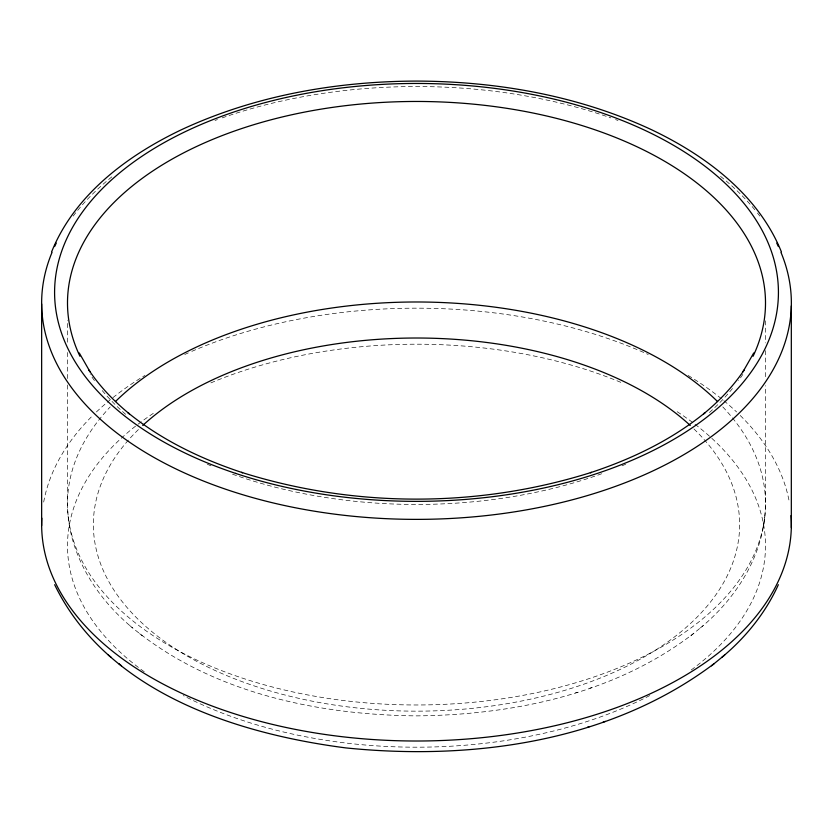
<?xml version="1.0" encoding="UTF-8"?>
<svg xmlns="http://www.w3.org/2000/svg" width="833" height="833" viewBox="0 0 833 833"><rect width="100%" height="100%" fill="white"/><g stroke="black" fill="none" stroke-linecap="round" stroke-linejoin="round"><path stroke-width="0.62" stroke-dasharray="4.17 3.12" d="M67.504 385.033L67.504 504.402C67.817 553.112 95.889 597.667 132.614 627.926M67.504 378.546L67.504 351.297M67.504 342.217L67.504 320.164M700.386 627.926C736.664 598.063 764.423 554.268 765.465 506.256L765.465 385.658M763.392 527.05L764.642 517.199M129.823 625.625C208.771 692.077 315.53 714.849 416.5 715.88C513.503 714.953 615.17 693.837 693.431 633.611M690.734 635.829L703.177 625.625M575.499 692.889L577.446 692.254M589.899 688.183L592.024 687.485M139.569 633.611L142.266 635.829M68.358 517.199L68.566 519.198M765.465 320.83L765.465 342.873M765.465 350.651L765.465 377.88M722.805 406.921A348.996 201.492 0 0 1 416.5 704.978A348.996 201.492 0 0 1 110.195 406.921M693.951 428.953A323.142 186.571 0 0 1 625.416 666.921A323.142 186.571 0 0 1 207.584 666.921A323.142 186.571 0 0 1 139.049 428.953M43.691 502.049A374.85 216.413 0 0 1 92.765 415.49M96.42 411.95A374.85 216.413 0 0 1 144.848 375.464M184.78 354.473A374.85 216.413 0 0 1 188.31 352.89M191.861 351.339A374.85 216.413 0 0 1 648.22 354.473M688.152 375.464A374.85 216.413 0 0 1 736.58 411.95M740.235 415.49A374.85 216.413 0 0 1 789.309 502.049M677.177 411.721A348.996 201.492 0 0 1 688.766 671.752M649.719 695.597A348.996 201.492 0 0 1 183.281 695.597M144.234 671.752A348.996 201.492 0 0 1 155.823 411.721M210.884 382.888A348.996 201.492 0 0 1 622.116 382.888M73.179 216.07A374.85 216.413 0 0 1 112.455 176.377M215.029 120.452A374.85 216.413 0 0 1 217.403 119.588M222.203 117.88A374.85 216.413 0 0 1 610.797 117.88M615.597 119.588A374.85 216.413 0 0 1 617.971 120.452M720.545 176.377A374.85 216.413 0 0 1 755.219 210.249M757.478 213.05A374.85 216.413 0 0 1 759.821 216.07M742.817 374.402A348.996 201.492 0 0 1 738.569 380.577M732.467 388.522A348.996 201.492 0 0 1 707.373 414.303M625.645 464.262A348.996 201.492 0 0 1 622.116 465.772M601.676 473.748A348.996 201.492 0 0 1 231.324 473.748M210.884 465.772A348.996 201.492 0 0 1 207.355 464.262M125.627 414.303A348.996 201.492 0 0 1 100.533 388.522M94.431 380.577A348.996 201.492 0 0 1 90.183 374.402"/><path stroke-width="1.25" d="M51.646 251.764C74.731 194.745 127.178 155.656 181.105 129.886C254.419 95.639 335.918 81.311 416.5 81.082C497.082 81.311 578.581 95.639 651.895 129.886C705.822 155.656 758.269 194.745 781.354 251.764M778.355 584.693C765.6 612.911 745.618 637.568 721.878 657.32M753.73 352.953L742.963 371.778L744.077 370.133C732.957 386.731 718.962 401.246 703.562 413.907L704.926 412.772C671.252 440.199 631.456 459.181 590.389 472.707L591.409 472.373C478.569 508.036 354.431 508.036 241.591 472.373L242.611 472.707C201.544 459.181 161.748 440.199 128.074 412.772L129.438 413.907C114.038 401.246 100.043 386.731 88.923 370.133L90.037 371.778L79.27 352.953M54.645 584.693C106.968 692.181 235.239 733.519 345.653 747.888C472.332 760.841 610.235 741.964 714.193 663.609M711.497 665.827L724.668 655.019M587.682 727.157L589.629 726.522M603.196 722.086L605.32 721.388M108.332 655.019L111.122 657.32M118.807 663.609L121.503 665.827M791.319 305.94L791.319 527.57M41.65 303.951L41.65 525.581M115.454 401.548A348.996 201.492 0 0 1 717.546 401.548M142.745 425.455A323.142 186.571 0 0 1 690.255 425.455M791.027 515.575A374.85 216.413 0 0 1 418.728 741.006A374.85 216.413 0 0 1 41.817 518.157M780.948 252.316A374.85 216.413 0 0 1 416.5 519.375A374.85 216.413 0 0 1 52.052 252.316M54.603 246.558A374.85 216.413 0 0 1 56.259 243.121M776.741 243.121A374.85 216.413 0 0 1 778.397 246.558M79.937 356.264A348.996 201.492 0 0 1 416.5 101.459A348.996 201.492 0 0 1 753.063 356.264M235.541 473.363A361.928 208.958 0 0 0 778.428 292.404A361.928 208.958 0 0 0 235.541 111.445A361.928 208.958 0 0 0 235.541 473.363"/></g></svg>
